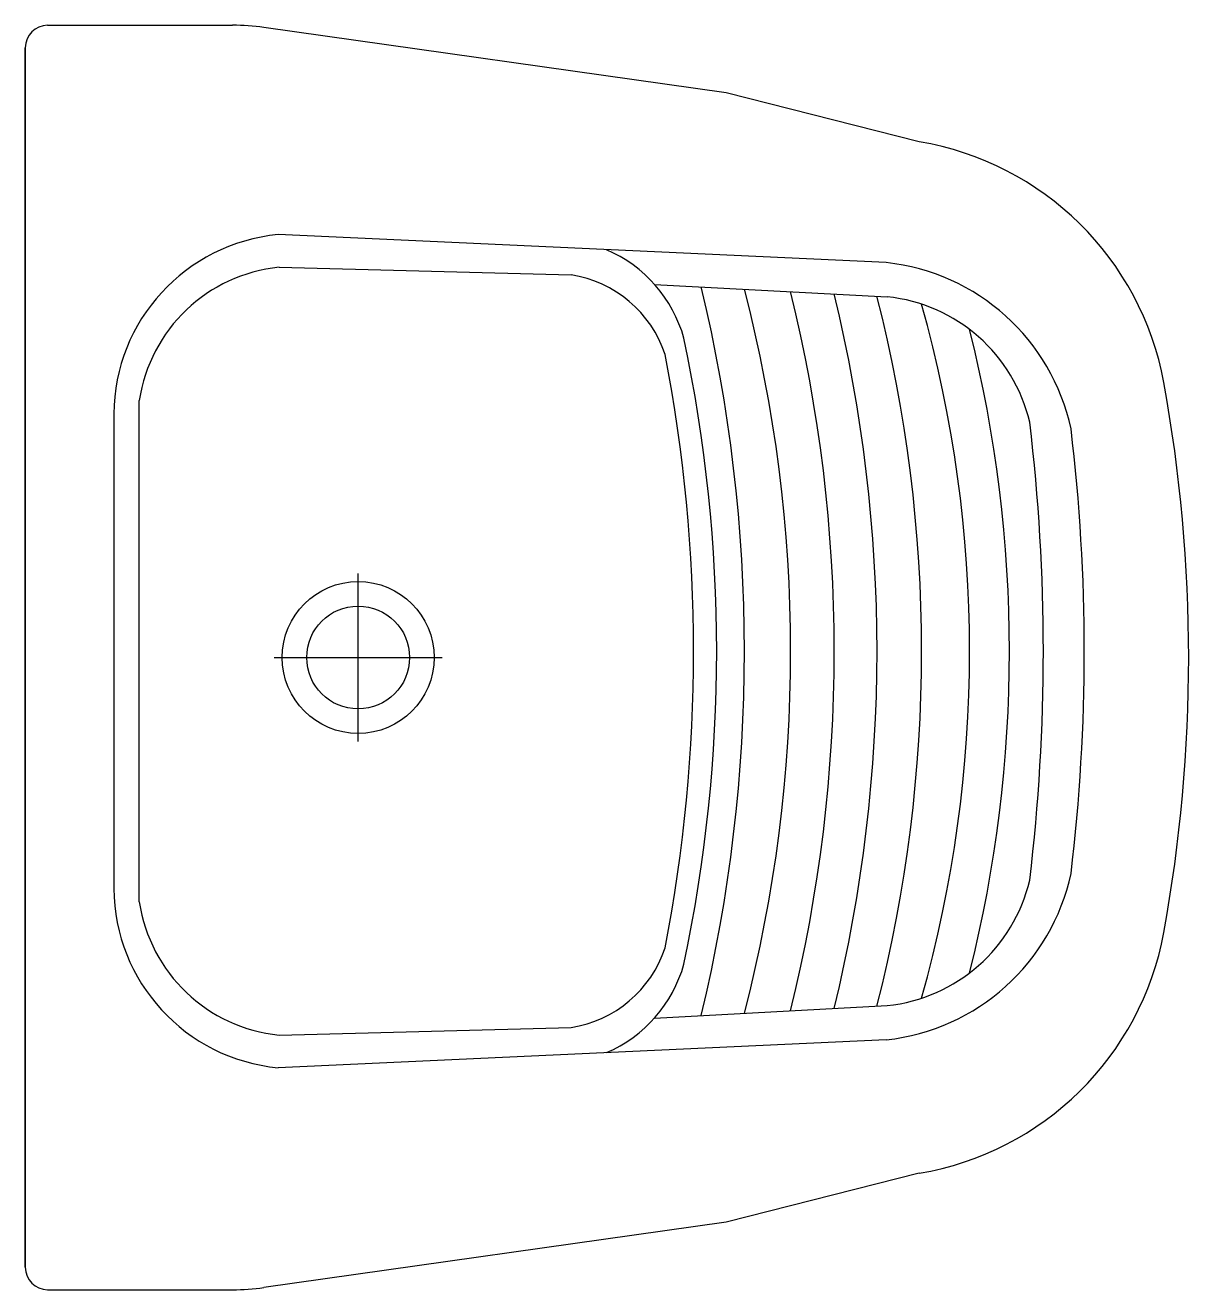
# Model space of a CAD drawing. Header units: millimetres. Extents: x 1.523 to 2.043, y -15.973 to -15.408.
import ezdxf

# ---------------------------------------------------------------- set-up
doc = ezdxf.new("R2010")
doc.units = ezdxf.units.MM
doc.header["$LTSCALE"] = 10

msp = doc.modelspace()

# ---------------------------------------------------------------- linework, layer by layer
for p, q in [((1.533066817649891, -15.40778192962729), (1.615684885893137, -15.40778192962729)), ((1.836294268347018, -15.43796064737681), (1.629675888499586, -15.40876550752435)), ((1.523066817649891, -15.96278192962729), (1.523066817649891, -15.41778192962729)), ((1.523066817649891, -15.41778192962729), (1.523066817649891, -15.96278192962729)), ((1.922662880745392, -15.45984740860549), (1.836294268347018, -15.43796064737681)), ((1.907862498175778, -15.51383274240569), (1.636097229847266, -15.50133134458513)), ((1.636509004508468, -15.51590856734456), (1.767047089812579, -15.51929634799208)), ((1.804268427243375, -15.52354132636197), (1.908284643736295, -15.52911975751604)), ((1.574022552547632, -15.79948949536957), (1.574022552547632, -15.575432504321)), ((1.562597441762549, -15.58144619208287), (1.562597441762549, -15.79347580760775)), ((1.804268427243375, -15.85138067332859), (1.908284643736295, -15.84580224217452)), ((1.636509004508468, -15.85901343234601), (1.767047089812579, -15.85562565169849)), ((1.907862498175778, -15.86108925728488), (1.636097229847266, -15.87359065510544)), ((1.922662880745392, -15.9207164506491), (1.836294268347018, -15.94260321187777)), ((1.836294268347018, -15.94260321187777), (1.629675888499586, -15.97179835173023)), ((1.533066817649891, -15.97278192962729), (1.615684885893137, -15.9727819296273))]:
    msp.add_line(p, q)
at = {"color": 1}
for p, q in [((1.671846045666072, -15.72778192962729), (1.671846045666072, -15.65278192962729)), ((1.634346045666072, -15.69028192962729), (1.709346045666072, -15.69028192962729))]:
    msp.add_line(p, q, dxfattribs=at)
for radius in [0.03394599759954249, 0.02297061696782421]:
    msp.add_circle((1.671846045666072, -15.69028192962729), radius)
for centre, radius, start, end in [((1.533066817649891, -15.41778192962729), 0.01, 90.00000000000179, 180), ((1.615684885893138, -15.50778192962729), 0.1, 81.95736012125279, 90.00000000000087), ((1.900560216311197, -15.59161171262888), 0.1336052378833234, 10.46019799877827, 80.47763289132395), ((1.643740669848035, -15.58211655783189), 0.08114599715556468, 95.40491291151692, 179.5266610011671), ((1.758623351270615, -15.56421195441138), 0.0611356929010519, 15.72104221453825, 66.65250823588592), ((1.897859532613991, -15.60802685569473), 0.09472375783475982, 12.13554912960634, 83.93818060970641), ((1.643583489522276, -15.58589532486577), 0.07034340457030974, 95.77203451045068, 171.446132541784), ((1.758681518942507, -15.57181600753849), 0.0531817394869071, 18.58324322337779, 80.94969602474612), ((1.146934838444806, -15.68746099984528), 0.6975513615465497, 346.5037406699749, 13.49625933002506), ((1.222004716032824, -15.68746099984528), 0.6431511424517631, 345.4327346924947, 14.56726530750507), ((1.212467931043981, -15.68746099984529), 0.6721631882568998, 346.1718069779607, 13.82819302203978), ((1.228021398245467, -15.68746099984529), 0.675724750743493, 346.3372885783048, 13.66271142169529), ((1.282644347811083, -15.68746099984529), 0.641022091973099, 345.6766495895219, 14.32335041047842), ((1.900796937602802, -15.60187149615436), 0.0731360459557359, 13.18437125418469, 84.12373225361182), ((1.374218920401079, -15.68746099984528), 0.5709022348598176, 344.2401928604173, 15.75980713958233), ((1.15605779178477, -15.68746099984528), 0.6760302073526602, 348.0641610843813, 11.93583891561816), ((1.374218920401079, -15.68746099984528), 0.5887197563880753, 345.8650662769148, 14.13493372308475), ((1.119166613396612, -15.68746099984529), 0.7025495148352183, 349.1212482490961, 10.87875175090413), ((1.358161788505566, -15.69028192962729), 0.6849050291443253, 349.6605426389682, 10.33945736103179), ((1.117152462827949, -15.68746099984528), 0.8609486127543139, 353.1778136366777, 6.822186363322223), ((1.162234168497127, -15.68746099984528), 0.834169473087597, 353.1599828009087, 6.84001719909127), ((1.897859532613991, -15.76689514399584), 0.09472375783475982, 276.0618193902936, 347.8644508703937), ((1.900796937602802, -15.77305050353621), 0.0731360459557359, 275.8762677463882, 346.8156287458153), ((1.643740669848035, -15.79280544185867), 0.08114599715556468, 180.4733389988329, 264.5950870884831), ((1.643583489522276, -15.7890266748248), 0.07034340457030974, 188.553867458216, 264.2279654895493), ((1.900560216311197, -15.78895214662571), 0.1336052378833234, 279.522367108676, 349.5398020012217), ((1.758681518942507, -15.80310599215208), 0.0531817394869071, 279.0503039752539, 341.4167567766222), ((1.758623351270615, -15.81071004527919), 0.0611356929010519, 293.3474917641141, 344.2789577854617), ((1.533066817649891, -15.96278192962729), 0.01, 180, 269.9999999999982), ((1.615684885893138, -15.8727819296273), 0.1, 269.9999999999991, 278.0426398787473)]:
    msp.add_arc(centre, radius, start, end)

doc.saveas('drawing.dxf')
